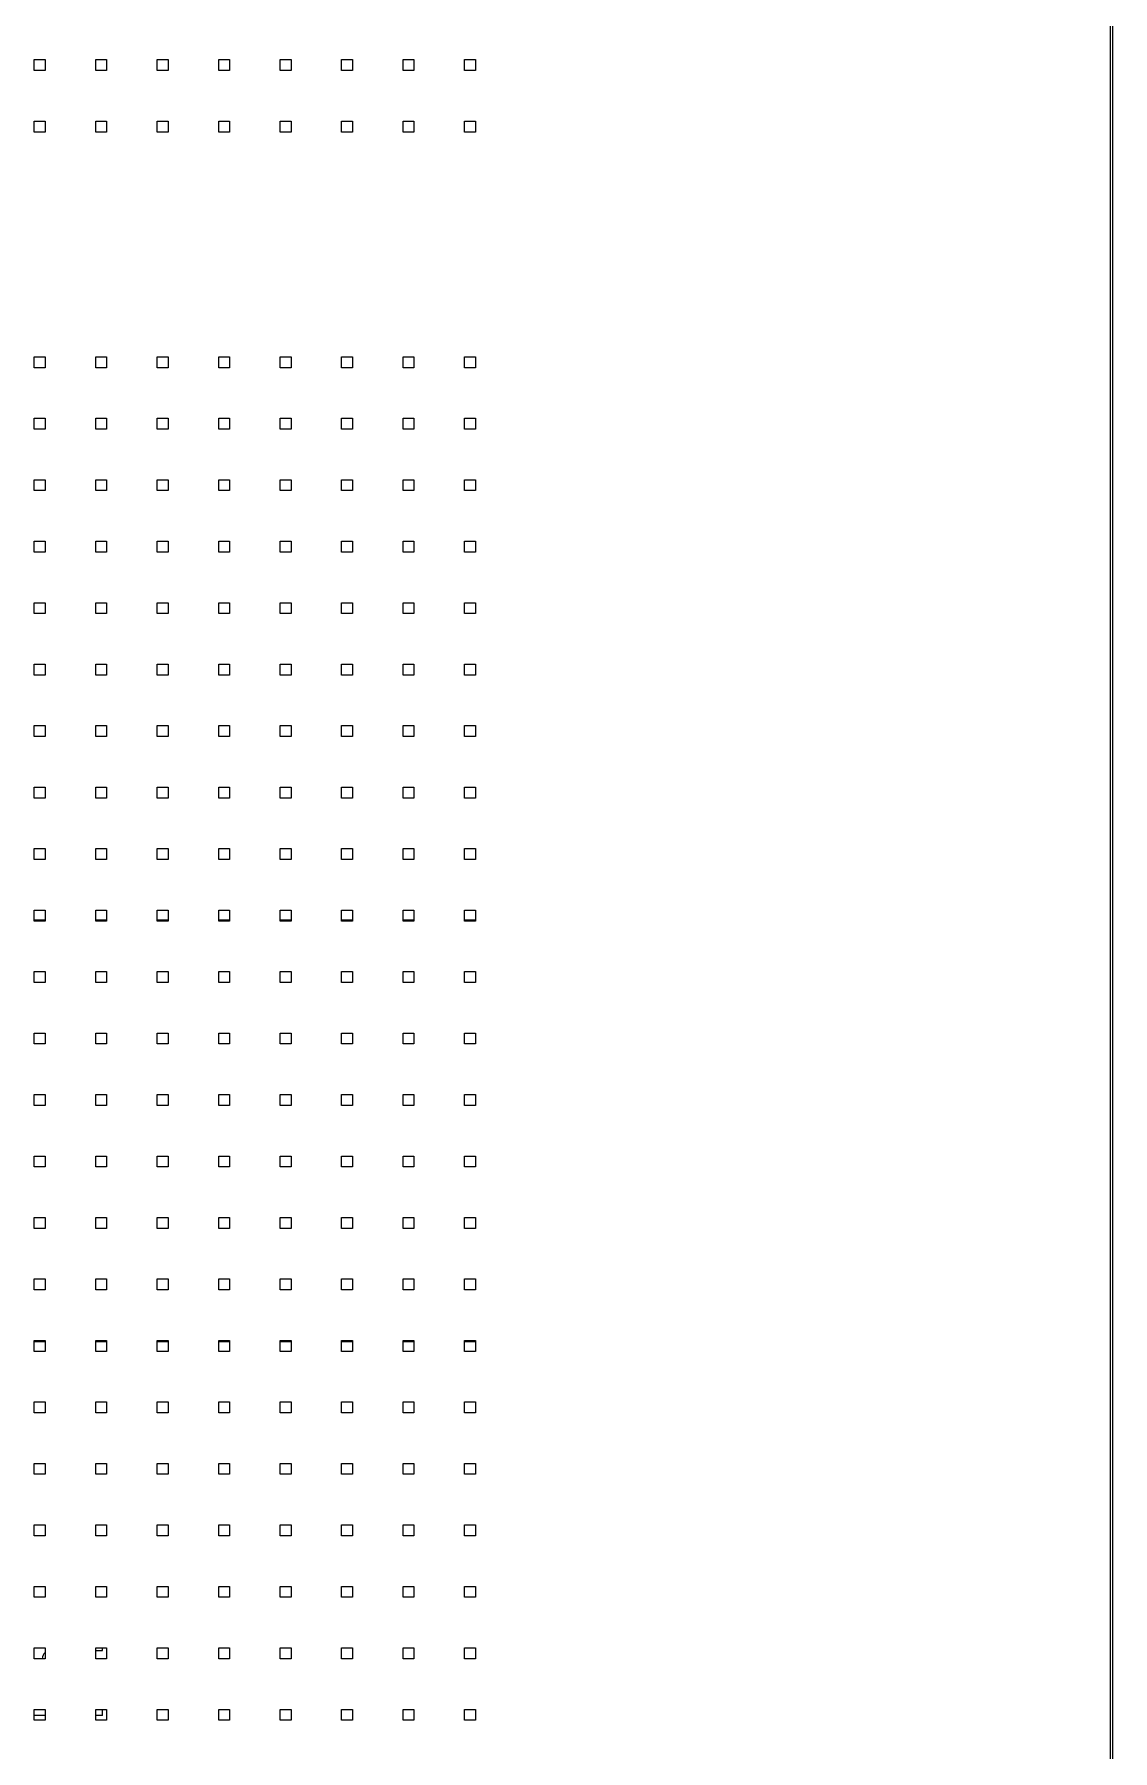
# Model space of a CAD drawing. Header units: millimetres. Extents: x 0 to 72, y -17 to 199.
# Drawn here: x 38.1 to 71.5, y 37.7 to 90.9 of the extents above; entities that cross this region are included whole.
import ezdxf

# ---------------------------------------------------------------- set-up
doc = ezdxf.new("R2010")
doc.units = ezdxf.units.MM
doc.layers.add('Visible (ANSI)', color=7, linetype='Continuous', lineweight=50)

msp = doc.modelspace()

# ---------------------------------------------------------------- linework, layer by layer
at = {"layer": 'Visible (ANSI)', "lineweight": 18}
for p, q in [((71.511, 0), (71.511, 198.915)), ((71.432, 198.76), (71.432, 10.399)), ((38.086, 89.767), (38.086, 90.105)), ((38.086, 90.105), (38.424, 90.105)), ((38.424, 90.105), (38.424, 89.767)), ((39.991, 89.767), (39.991, 90.105)), ((39.991, 90.105), (40.329, 90.105)), ((40.329, 90.105), (40.329, 89.767)), ((41.896, 89.767), (41.896, 90.105)), ((41.896, 90.105), (42.234, 90.105)), ((42.234, 90.105), (42.234, 89.767)), ((43.801, 89.767), (43.801, 90.105)), ((43.801, 90.105), (44.139, 90.105)), ((44.139, 90.105), (44.139, 89.767)), ((45.706, 89.767), (45.706, 90.105)), ((45.706, 90.105), (46.044, 90.105)), ((46.044, 90.105), (46.044, 89.767)), ((47.611, 89.767), (47.611, 90.105)), ((47.611, 90.105), (47.949, 90.105)), ((47.949, 90.105), (47.949, 89.767)), ((49.516, 89.767), (49.516, 90.105)), ((49.516, 90.105), (49.854, 90.105)), ((49.854, 90.105), (49.854, 89.767)), ((51.421, 89.767), (51.421, 90.105)), ((51.421, 90.105), (51.759, 90.105)), ((51.759, 90.105), (51.759, 89.767)), ((38.424, 89.767), (38.086, 89.767)), ((40.329, 89.767), (39.991, 89.767)), ((42.234, 89.767), (41.896, 89.767)), ((44.139, 89.767), (43.801, 89.767)), ((46.044, 89.767), (45.706, 89.767)), ((47.949, 89.767), (47.611, 89.767)), ((49.854, 89.767), (49.516, 89.767)), ((51.759, 89.767), (51.421, 89.767)), ((38.086, 87.862), (38.086, 88.2)), ((38.086, 88.2), (38.424, 88.2)), ((38.424, 87.862), (38.086, 87.862)), ((38.424, 88.2), (38.424, 87.862)), ((39.991, 87.862), (39.991, 88.2)), ((39.991, 88.2), (40.329, 88.2)), ((40.329, 87.862), (39.991, 87.862)), ((40.329, 88.2), (40.329, 87.862)), ((41.896, 87.862), (41.896, 88.2)), ((41.896, 88.2), (42.234, 88.2)), ((42.234, 87.862), (41.896, 87.862)), ((42.234, 88.2), (42.234, 87.862)), ((43.801, 87.862), (43.801, 88.2)), ((43.801, 88.2), (44.139, 88.2)), ((44.139, 87.862), (43.801, 87.862)), ((44.139, 88.2), (44.139, 87.862)), ((45.706, 87.862), (45.706, 88.2)), ((45.706, 88.2), (46.044, 88.2)), ((46.044, 87.862), (45.706, 87.862)), ((46.044, 88.2), (46.044, 87.862)), ((47.611, 87.862), (47.611, 88.2)), ((47.611, 88.2), (47.949, 88.2)), ((47.949, 87.862), (47.611, 87.862)), ((47.949, 88.2), (47.949, 87.862)), ((49.516, 87.862), (49.516, 88.2)), ((49.516, 88.2), (49.854, 88.2)), ((49.854, 87.862), (49.516, 87.862)), ((49.854, 88.2), (49.854, 87.862)), ((51.421, 87.862), (51.421, 88.2)), ((51.421, 88.2), (51.759, 88.2)), ((51.759, 87.862), (51.421, 87.862)), ((51.759, 88.2), (51.759, 87.862)), ((38.086, 80.56), (38.086, 80.898)), ((38.086, 80.898), (38.424, 80.898)), ((38.424, 80.898), (38.424, 80.56)), ((39.991, 80.56), (39.991, 80.898)), ((39.991, 80.898), (40.329, 80.898)), ((40.329, 80.898), (40.329, 80.56)), ((41.896, 80.56), (41.896, 80.898)), ((41.896, 80.898), (42.234, 80.898)), ((42.234, 80.898), (42.234, 80.56)), ((43.801, 80.56), (43.801, 80.898)), ((43.801, 80.898), (44.139, 80.898)), ((44.139, 80.898), (44.139, 80.56)), ((45.706, 80.56), (45.706, 80.898)), ((45.706, 80.898), (46.044, 80.898)), ((46.044, 80.898), (46.044, 80.56)), ((47.611, 80.56), (47.611, 80.898)), ((47.611, 80.898), (47.949, 80.898)), ((47.949, 80.898), (47.949, 80.56)), ((49.516, 80.56), (49.516, 80.898)), ((49.516, 80.898), (49.854, 80.898)), ((49.854, 80.898), (49.854, 80.56)), ((51.421, 80.56), (51.421, 80.898)), ((51.421, 80.898), (51.759, 80.898)), ((51.759, 80.898), (51.759, 80.56)), ((38.424, 80.56), (38.086, 80.56)), ((40.329, 80.56), (39.991, 80.56)), ((42.234, 80.56), (41.896, 80.56)), ((44.139, 80.56), (43.801, 80.56)), ((46.044, 80.56), (45.706, 80.56)), ((47.949, 80.56), (47.611, 80.56)), ((49.854, 80.56), (49.516, 80.56)), ((51.759, 80.56), (51.421, 80.56)), ((38.086, 78.655), (38.086, 78.993)), ((38.086, 78.993), (38.424, 78.993)), ((38.424, 78.993), (38.424, 78.655)), ((39.991, 78.655), (39.991, 78.993)), ((39.991, 78.993), (40.329, 78.993)), ((40.329, 78.993), (40.329, 78.655)), ((41.896, 78.655), (41.896, 78.993)), ((41.896, 78.993), (42.234, 78.993)), ((42.234, 78.993), (42.234, 78.655)), ((43.801, 78.655), (43.801, 78.993)), ((43.801, 78.993), (44.139, 78.993)), ((44.139, 78.993), (44.139, 78.655)), ((45.706, 78.655), (45.706, 78.993)), ((45.706, 78.993), (46.044, 78.993)), ((46.044, 78.993), (46.044, 78.655)), ((47.611, 78.655), (47.611, 78.993)), ((47.611, 78.993), (47.949, 78.993)), ((47.949, 78.993), (47.949, 78.655)), ((49.516, 78.655), (49.516, 78.993)), ((49.516, 78.993), (49.854, 78.993)), ((49.854, 78.993), (49.854, 78.655)), ((51.421, 78.655), (51.421, 78.993)), ((51.421, 78.993), (51.759, 78.993)), ((51.759, 78.993), (51.759, 78.655)), ((38.424, 78.655), (38.086, 78.655)), ((40.329, 78.655), (39.991, 78.655)), ((42.234, 78.655), (41.896, 78.655)), ((44.139, 78.655), (43.801, 78.655)), ((46.044, 78.655), (45.706, 78.655)), ((47.949, 78.655), (47.611, 78.655)), ((49.854, 78.655), (49.516, 78.655)), ((51.759, 78.655), (51.421, 78.655)), ((38.086, 76.75), (38.086, 77.088)), ((38.086, 77.088), (38.424, 77.088)), ((38.424, 76.75), (38.086, 76.75)), ((38.424, 77.088), (38.424, 76.75)), ((39.991, 76.75), (39.991, 77.088)), ((39.991, 77.088), (40.329, 77.088)), ((40.329, 76.75), (39.991, 76.75)), ((40.329, 77.088), (40.329, 76.75)), ((41.896, 76.75), (41.896, 77.088)), ((41.896, 77.088), (42.234, 77.088)), ((42.234, 76.75), (41.896, 76.75)), ((42.234, 77.088), (42.234, 76.75)), ((43.801, 76.75), (43.801, 77.088)), ((43.801, 77.088), (44.139, 77.088)), ((44.139, 76.75), (43.801, 76.75)), ((44.139, 77.088), (44.139, 76.75)), ((45.706, 76.75), (45.706, 77.088)), ((45.706, 77.088), (46.044, 77.088)), ((46.044, 76.75), (45.706, 76.75)), ((46.044, 77.088), (46.044, 76.75)), ((47.611, 76.75), (47.611, 77.088)), ((47.611, 77.088), (47.949, 77.088)), ((47.949, 76.75), (47.611, 76.75)), ((47.949, 77.088), (47.949, 76.75)), ((49.516, 76.75), (49.516, 77.088)), ((49.516, 77.088), (49.854, 77.088)), ((49.854, 76.75), (49.516, 76.75)), ((49.854, 77.088), (49.854, 76.75)), ((51.421, 76.75), (51.421, 77.088)), ((51.421, 77.088), (51.759, 77.088)), ((51.759, 76.75), (51.421, 76.75)), ((51.759, 77.088), (51.759, 76.75)), ((38.086, 74.845), (38.086, 75.183)), ((38.086, 75.183), (38.424, 75.183)), ((38.424, 75.183), (38.424, 74.845)), ((39.991, 74.845), (39.991, 75.183)), ((39.991, 75.183), (40.329, 75.183)), ((40.329, 75.183), (40.329, 74.845)), ((41.896, 74.845), (41.896, 75.183)), ((41.896, 75.183), (42.234, 75.183)), ((42.234, 75.183), (42.234, 74.845)), ((43.801, 74.845), (43.801, 75.183)), ((43.801, 75.183), (44.139, 75.183)), ((44.139, 75.183), (44.139, 74.845)), ((45.706, 74.845), (45.706, 75.183)), ((45.706, 75.183), (46.044, 75.183)), ((46.044, 75.183), (46.044, 74.845)), ((47.611, 74.845), (47.611, 75.183)), ((47.611, 75.183), (47.949, 75.183)), ((47.949, 75.183), (47.949, 74.845)), ((49.516, 74.845), (49.516, 75.183)), ((49.516, 75.183), (49.854, 75.183)), ((49.854, 75.183), (49.854, 74.845)), ((51.421, 74.845), (51.421, 75.183)), ((51.421, 75.183), (51.759, 75.183)), ((51.759, 75.183), (51.759, 74.845)), ((38.424, 74.845), (38.086, 74.845)), ((40.329, 74.845), (39.991, 74.845)), ((42.234, 74.845), (41.896, 74.845)), ((44.139, 74.845), (43.801, 74.845)), ((46.044, 74.845), (45.706, 74.845)), ((47.949, 74.845), (47.611, 74.845)), ((49.854, 74.845), (49.516, 74.845)), ((51.759, 74.845), (51.421, 74.845)), ((38.086, 72.94), (38.086, 73.278)), ((38.086, 73.278), (38.424, 73.278)), ((38.424, 72.94), (38.086, 72.94)), ((38.424, 73.278), (38.424, 72.94)), ((39.991, 72.94), (39.991, 73.278)), ((39.991, 73.278), (40.329, 73.278)), ((40.329, 72.94), (39.991, 72.94)), ((40.329, 73.278), (40.329, 72.94)), ((41.896, 72.94), (41.896, 73.278)), ((41.896, 73.278), (42.234, 73.278)), ((42.234, 72.94), (41.896, 72.94)), ((42.234, 73.278), (42.234, 72.94)), ((43.801, 72.94), (43.801, 73.278)), ((43.801, 73.278), (44.139, 73.278)), ((44.139, 72.94), (43.801, 72.94)), ((44.139, 73.278), (44.139, 72.94)), ((45.706, 72.94), (45.706, 73.278)), ((45.706, 73.278), (46.044, 73.278)), ((46.044, 72.94), (45.706, 72.94)), ((46.044, 73.278), (46.044, 72.94)), ((47.611, 72.94), (47.611, 73.278)), ((47.611, 73.278), (47.949, 73.278)), ((47.949, 72.94), (47.611, 72.94)), ((47.949, 73.278), (47.949, 72.94)), ((49.516, 72.94), (49.516, 73.278)), ((49.516, 73.278), (49.854, 73.278)), ((49.854, 72.94), (49.516, 72.94)), ((49.854, 73.278), (49.854, 72.94)), ((51.421, 72.94), (51.421, 73.278)), ((51.421, 73.278), (51.759, 73.278)), ((51.759, 72.94), (51.421, 72.94)), ((51.759, 73.278), (51.759, 72.94)), ((38.086, 71.035), (38.086, 71.373)), ((38.086, 71.373), (38.424, 71.373)), ((38.424, 71.373), (38.424, 71.035)), ((39.991, 71.035), (39.991, 71.373)), ((39.991, 71.373), (40.329, 71.373)), ((40.329, 71.373), (40.329, 71.035)), ((41.896, 71.035), (41.896, 71.373)), ((41.896, 71.373), (42.234, 71.373)), ((42.234, 71.373), (42.234, 71.035)), ((43.801, 71.035), (43.801, 71.373)), ((43.801, 71.373), (44.139, 71.373)), ((44.139, 71.373), (44.139, 71.035)), ((45.706, 71.035), (45.706, 71.373)), ((45.706, 71.373), (46.044, 71.373)), ((46.044, 71.373), (46.044, 71.035)), ((47.611, 71.035), (47.611, 71.373)), ((47.611, 71.373), (47.949, 71.373)), ((47.949, 71.373), (47.949, 71.035)), ((49.516, 71.035), (49.516, 71.373)), ((49.516, 71.373), (49.854, 71.373)), ((49.854, 71.373), (49.854, 71.035)), ((51.421, 71.035), (51.421, 71.373)), ((51.421, 71.373), (51.759, 71.373)), ((51.759, 71.373), (51.759, 71.035)), ((38.424, 71.035), (38.086, 71.035)), ((40.329, 71.035), (39.991, 71.035)), ((42.234, 71.035), (41.896, 71.035)), ((44.139, 71.035), (43.801, 71.035)), ((46.044, 71.035), (45.706, 71.035)), ((47.949, 71.035), (47.611, 71.035)), ((49.854, 71.035), (49.516, 71.035)), ((51.759, 71.035), (51.421, 71.035)), ((38.086, 69.13), (38.086, 69.468)), ((38.086, 69.468), (38.424, 69.468)), ((38.424, 69.468), (38.424, 69.13)), ((39.991, 69.13), (39.991, 69.468)), ((39.991, 69.468), (40.329, 69.468)), ((40.329, 69.468), (40.329, 69.13)), ((41.896, 69.13), (41.896, 69.468)), ((41.896, 69.468), (42.234, 69.468)), ((42.234, 69.468), (42.234, 69.13)), ((43.801, 69.13), (43.801, 69.468)), ((43.801, 69.468), (44.139, 69.468)), ((44.139, 69.468), (44.139, 69.13)), ((45.706, 69.13), (45.706, 69.468)), ((45.706, 69.468), (46.044, 69.468)), ((46.044, 69.468), (46.044, 69.13)), ((47.611, 69.13), (47.611, 69.468)), ((47.611, 69.468), (47.949, 69.468)), ((47.949, 69.468), (47.949, 69.13)), ((49.516, 69.13), (49.516, 69.468)), ((49.516, 69.468), (49.854, 69.468)), ((49.854, 69.468), (49.854, 69.13)), ((51.421, 69.13), (51.421, 69.468)), ((51.421, 69.468), (51.759, 69.468)), ((51.759, 69.468), (51.759, 69.13)), ((38.424, 69.13), (38.086, 69.13)), ((40.329, 69.13), (39.991, 69.13)), ((42.234, 69.13), (41.896, 69.13)), ((44.139, 69.13), (43.801, 69.13)), ((46.044, 69.13), (45.706, 69.13)), ((47.949, 69.13), (47.611, 69.13)), ((49.854, 69.13), (49.516, 69.13)), ((51.759, 69.13), (51.421, 69.13)), ((38.086, 67.225), (38.086, 67.563)), ((38.086, 67.563), (38.424, 67.563)), ((38.424, 67.563), (38.424, 67.225)), ((39.991, 67.225), (39.991, 67.563)), ((39.991, 67.563), (40.329, 67.563)), ((40.329, 67.563), (40.329, 67.225)), ((41.896, 67.225), (41.896, 67.563)), ((41.896, 67.563), (42.234, 67.563)), ((42.234, 67.563), (42.234, 67.225)), ((43.801, 67.225), (43.801, 67.563)), ((43.801, 67.563), (44.139, 67.563)), ((44.139, 67.563), (44.139, 67.225)), ((45.706, 67.225), (45.706, 67.563)), ((45.706, 67.563), (46.044, 67.563)), ((46.044, 67.563), (46.044, 67.225)), ((47.611, 67.225), (47.611, 67.563)), ((47.611, 67.563), (47.949, 67.563)), ((47.949, 67.563), (47.949, 67.225)), ((49.516, 67.225), (49.516, 67.563)), ((49.516, 67.563), (49.854, 67.563)), ((49.854, 67.563), (49.854, 67.225)), ((51.421, 67.225), (51.421, 67.563)), ((51.421, 67.563), (51.759, 67.563)), ((51.759, 67.563), (51.759, 67.225)), ((38.424, 67.225), (38.086, 67.225)), ((40.329, 67.225), (39.991, 67.225)), ((42.234, 67.225), (41.896, 67.225)), ((44.139, 67.225), (43.801, 67.225)), ((46.044, 67.225), (45.706, 67.225)), ((47.949, 67.225), (47.611, 67.225)), ((49.854, 67.225), (49.516, 67.225)), ((51.759, 67.225), (51.421, 67.225)), ((38.086, 65.32), (38.086, 65.658)), ((38.086, 65.658), (38.424, 65.658)), ((38.424, 65.658), (38.424, 65.32)), ((39.991, 65.32), (39.991, 65.658)), ((39.991, 65.658), (40.329, 65.658)), ((40.329, 65.658), (40.329, 65.32)), ((41.896, 65.32), (41.896, 65.658)), ((41.896, 65.658), (42.234, 65.658)), ((42.234, 65.658), (42.234, 65.32)), ((43.801, 65.32), (43.801, 65.658)), ((43.801, 65.658), (44.139, 65.658)), ((44.139, 65.658), (44.139, 65.32)), ((45.706, 65.32), (45.706, 65.658)), ((45.706, 65.658), (46.044, 65.658)), ((46.044, 65.658), (46.044, 65.32)), ((47.611, 65.32), (47.611, 65.658)), ((47.611, 65.658), (47.949, 65.658)), ((47.949, 65.658), (47.949, 65.32)), ((49.516, 65.32), (49.516, 65.658)), ((49.516, 65.658), (49.854, 65.658)), ((49.854, 65.658), (49.854, 65.32)), ((51.421, 65.32), (51.421, 65.658)), ((51.421, 65.658), (51.759, 65.658)), ((51.759, 65.658), (51.759, 65.32)), ((38.424, 65.32), (38.086, 65.32)), ((40.329, 65.32), (39.991, 65.32)), ((42.234, 65.32), (41.896, 65.32)), ((44.139, 65.32), (43.801, 65.32)), ((46.044, 65.32), (45.706, 65.32)), ((47.949, 65.32), (47.611, 65.32)), ((49.854, 65.32), (49.516, 65.32)), ((51.759, 65.32), (51.421, 65.32)), ((38.086, 63.415), (38.086, 63.753)), ((38.086, 63.753), (38.424, 63.753)), ((38.424, 63.437), (38.086, 63.437)), ((38.424, 63.415), (38.086, 63.415)), ((38.424, 63.753), (38.424, 63.415)), ((39.991, 63.415), (39.991, 63.753)), ((39.991, 63.753), (40.329, 63.753)), ((40.329, 63.437), (39.991, 63.437)), ((40.329, 63.415), (39.991, 63.415)), ((40.329, 63.753), (40.329, 63.415)), ((41.896, 63.415), (41.896, 63.753)), ((41.896, 63.753), (42.234, 63.753)), ((42.234, 63.437), (41.896, 63.437)), ((42.234, 63.415), (41.896, 63.415)), ((42.234, 63.753), (42.234, 63.415)), ((43.801, 63.415), (43.801, 63.753)), ((43.801, 63.753), (44.139, 63.753)), ((44.139, 63.437), (43.801, 63.437)), ((44.139, 63.415), (43.801, 63.415)), ((44.139, 63.753), (44.139, 63.415)), ((45.706, 63.415), (45.706, 63.753)), ((45.706, 63.753), (46.044, 63.753)), ((46.044, 63.437), (45.706, 63.437)), ((46.044, 63.415), (45.706, 63.415)), ((46.044, 63.753), (46.044, 63.415)), ((47.611, 63.415), (47.611, 63.753)), ((47.611, 63.753), (47.949, 63.753)), ((47.949, 63.437), (47.611, 63.437)), ((47.949, 63.415), (47.611, 63.415)), ((47.949, 63.753), (47.949, 63.415)), ((49.516, 63.415), (49.516, 63.753)), ((49.516, 63.753), (49.854, 63.753)), ((49.854, 63.437), (49.516, 63.437)), ((49.854, 63.415), (49.516, 63.415)), ((49.854, 63.753), (49.854, 63.415)), ((51.421, 63.415), (51.421, 63.753)), ((51.421, 63.753), (51.759, 63.753)), ((51.759, 63.437), (51.421, 63.437)), ((51.759, 63.415), (51.421, 63.415)), ((51.759, 63.753), (51.759, 63.415)), ((38.086, 61.51), (38.086, 61.848)), ((38.086, 61.848), (38.424, 61.848)), ((38.424, 61.848), (38.424, 61.51)), ((39.991, 61.51), (39.991, 61.848)), ((39.991, 61.848), (40.329, 61.848)), ((40.329, 61.848), (40.329, 61.51)), ((41.896, 61.51), (41.896, 61.848)), ((41.896, 61.848), (42.234, 61.848)), ((42.234, 61.848), (42.234, 61.51)), ((43.801, 61.51), (43.801, 61.848)), ((43.801, 61.848), (44.139, 61.848)), ((44.139, 61.848), (44.139, 61.51)), ((45.706, 61.51), (45.706, 61.848)), ((45.706, 61.848), (46.044, 61.848)), ((46.044, 61.848), (46.044, 61.51)), ((47.611, 61.51), (47.611, 61.848)), ((47.611, 61.848), (47.949, 61.848)), ((47.949, 61.848), (47.949, 61.51)), ((49.516, 61.51), (49.516, 61.848)), ((49.516, 61.848), (49.854, 61.848)), ((49.854, 61.848), (49.854, 61.51)), ((51.421, 61.51), (51.421, 61.848)), ((51.421, 61.848), (51.759, 61.848)), ((51.759, 61.848), (51.759, 61.51)), ((38.424, 61.51), (38.086, 61.51)), ((40.329, 61.51), (39.991, 61.51)), ((42.234, 61.51), (41.896, 61.51)), ((44.139, 61.51), (43.801, 61.51)), ((46.044, 61.51), (45.706, 61.51)), ((47.949, 61.51), (47.611, 61.51)), ((49.854, 61.51), (49.516, 61.51)), ((51.759, 61.51), (51.421, 61.51)), ((38.086, 59.605), (38.086, 59.943)), ((38.086, 59.943), (38.424, 59.943)), ((38.424, 59.605), (38.086, 59.605)), ((38.424, 59.943), (38.424, 59.605)), ((39.991, 59.605), (39.991, 59.943)), ((39.991, 59.943), (40.329, 59.943)), ((40.329, 59.605), (39.991, 59.605)), ((40.329, 59.943), (40.329, 59.605)), ((41.896, 59.605), (41.896, 59.943)), ((41.896, 59.943), (42.234, 59.943)), ((42.234, 59.605), (41.896, 59.605)), ((42.234, 59.943), (42.234, 59.605)), ((43.801, 59.605), (43.801, 59.943)), ((43.801, 59.943), (44.139, 59.943)), ((44.139, 59.605), (43.801, 59.605)), ((44.139, 59.943), (44.139, 59.605)), ((45.706, 59.605), (45.706, 59.943)), ((45.706, 59.943), (46.044, 59.943)), ((46.044, 59.605), (45.706, 59.605)), ((46.044, 59.943), (46.044, 59.605)), ((47.611, 59.605), (47.611, 59.943)), ((47.611, 59.943), (47.949, 59.943)), ((47.949, 59.605), (47.611, 59.605)), ((47.949, 59.943), (47.949, 59.605)), ((49.516, 59.605), (49.516, 59.943)), ((49.516, 59.943), (49.854, 59.943)), ((49.854, 59.605), (49.516, 59.605)), ((49.854, 59.943), (49.854, 59.605)), ((51.421, 59.605), (51.421, 59.943)), ((51.421, 59.943), (51.759, 59.943)), ((51.759, 59.605), (51.421, 59.605)), ((51.759, 59.943), (51.759, 59.605)), ((38.086, 57.7), (38.086, 58.038)), ((38.086, 58.038), (38.424, 58.038)), ((38.424, 58.038), (38.424, 57.7)), ((39.991, 57.7), (39.991, 58.038)), ((39.991, 58.038), (40.329, 58.038)), ((40.329, 58.038), (40.329, 57.7)), ((41.896, 57.7), (41.896, 58.038)), ((41.896, 58.038), (42.234, 58.038)), ((42.234, 58.038), (42.234, 57.7)), ((43.801, 57.7), (43.801, 58.038)), ((43.801, 58.038), (44.139, 58.038)), ((44.139, 58.038), (44.139, 57.7)), ((45.706, 57.7), (45.706, 58.038)), ((45.706, 58.038), (46.044, 58.038)), ((46.044, 58.038), (46.044, 57.7)), ((47.611, 57.7), (47.611, 58.038)), ((47.611, 58.038), (47.949, 58.038)), ((47.949, 58.038), (47.949, 57.7)), ((49.516, 57.7), (49.516, 58.038)), ((49.516, 58.038), (49.854, 58.038)), ((49.854, 58.038), (49.854, 57.7)), ((51.421, 57.7), (51.421, 58.038)), ((51.421, 58.038), (51.759, 58.038)), ((51.759, 58.038), (51.759, 57.7)), ((38.424, 57.7), (38.086, 57.7)), ((40.329, 57.7), (39.991, 57.7)), ((42.234, 57.7), (41.896, 57.7)), ((44.139, 57.7), (43.801, 57.7)), ((46.044, 57.7), (45.706, 57.7)), ((47.949, 57.7), (47.611, 57.7)), ((49.854, 57.7), (49.516, 57.7)), ((51.759, 57.7), (51.421, 57.7)), ((38.086, 55.795), (38.086, 56.133)), ((38.086, 56.133), (38.424, 56.133)), ((38.424, 56.133), (38.424, 55.795)), ((39.991, 55.795), (39.991, 56.133)), ((39.991, 56.133), (40.329, 56.133)), ((40.329, 56.133), (40.329, 55.795)), ((41.896, 55.795), (41.896, 56.133)), ((41.896, 56.133), (42.234, 56.133)), ((42.234, 56.133), (42.234, 55.795)), ((43.801, 55.795), (43.801, 56.133)), ((43.801, 56.133), (44.139, 56.133)), ((44.139, 56.133), (44.139, 55.795)), ((45.706, 55.795), (45.706, 56.133)), ((45.706, 56.133), (46.044, 56.133)), ((46.044, 56.133), (46.044, 55.795)), ((47.611, 55.795), (47.611, 56.133)), ((47.611, 56.133), (47.949, 56.133)), ((47.949, 56.133), (47.949, 55.795)), ((49.516, 55.795), (49.516, 56.133)), ((49.516, 56.133), (49.854, 56.133)), ((49.854, 56.133), (49.854, 55.795)), ((51.421, 55.795), (51.421, 56.133)), ((51.421, 56.133), (51.759, 56.133)), ((51.759, 56.133), (51.759, 55.795)), ((38.424, 55.795), (38.086, 55.795)), ((40.329, 55.795), (39.991, 55.795)), ((42.234, 55.795), (41.896, 55.795)), ((44.139, 55.795), (43.801, 55.795)), ((46.044, 55.795), (45.706, 55.795)), ((47.949, 55.795), (47.611, 55.795)), ((49.854, 55.795), (49.516, 55.795)), ((51.759, 55.795), (51.421, 55.795)), ((38.086, 53.89), (38.086, 54.228)), ((38.086, 54.228), (38.424, 54.228)), ((38.424, 53.89), (38.086, 53.89)), ((38.424, 54.228), (38.424, 53.89)), ((39.991, 53.89), (39.991, 54.228)), ((39.991, 54.228), (40.329, 54.228)), ((40.329, 53.89), (39.991, 53.89)), ((40.329, 54.228), (40.329, 53.89)), ((41.896, 53.89), (41.896, 54.228)), ((41.896, 54.228), (42.234, 54.228)), ((42.234, 53.89), (41.896, 53.89)), ((42.234, 54.228), (42.234, 53.89)), ((43.801, 53.89), (43.801, 54.228)), ((43.801, 54.228), (44.139, 54.228)), ((44.139, 53.89), (43.801, 53.89)), ((44.139, 54.228), (44.139, 53.89)), ((45.706, 53.89), (45.706, 54.228)), ((45.706, 54.228), (46.044, 54.228)), ((46.044, 53.89), (45.706, 53.89)), ((46.044, 54.228), (46.044, 53.89)), ((47.611, 53.89), (47.611, 54.228)), ((47.611, 54.228), (47.949, 54.228)), ((47.949, 53.89), (47.611, 53.89)), ((47.949, 54.228), (47.949, 53.89)), ((49.516, 53.89), (49.516, 54.228)), ((49.516, 54.228), (49.854, 54.228)), ((49.854, 53.89), (49.516, 53.89)), ((49.854, 54.228), (49.854, 53.89)), ((51.421, 53.89), (51.421, 54.228)), ((51.421, 54.228), (51.759, 54.228)), ((51.759, 53.89), (51.421, 53.89)), ((51.759, 54.228), (51.759, 53.89)), ((38.086, 51.985), (38.086, 52.323)), ((38.086, 52.323), (38.424, 52.323)), ((38.424, 52.323), (38.424, 51.985)), ((39.991, 51.985), (39.991, 52.323)), ((39.991, 52.323), (40.329, 52.323)), ((40.329, 52.323), (40.329, 51.985)), ((41.896, 51.985), (41.896, 52.323)), ((41.896, 52.323), (42.234, 52.323)), ((42.234, 52.323), (42.234, 51.985)), ((43.801, 51.985), (43.801, 52.323)), ((43.801, 52.323), (44.139, 52.323)), ((44.139, 52.323), (44.139, 51.985)), ((45.706, 51.985), (45.706, 52.323)), ((45.706, 52.323), (46.044, 52.323)), ((46.044, 52.323), (46.044, 51.985)), ((47.611, 51.985), (47.611, 52.323)), ((47.611, 52.323), (47.949, 52.323)), ((47.949, 52.323), (47.949, 51.985)), ((49.516, 51.985), (49.516, 52.323)), ((49.516, 52.323), (49.854, 52.323)), ((49.854, 52.323), (49.854, 51.985)), ((51.421, 51.985), (51.421, 52.323)), ((51.421, 52.323), (51.759, 52.323)), ((51.759, 52.323), (51.759, 51.985)), ((38.424, 51.985), (38.086, 51.985)), ((40.329, 51.985), (39.991, 51.985)), ((42.234, 51.985), (41.896, 51.985)), ((44.139, 51.985), (43.801, 51.985)), ((46.044, 51.985), (45.706, 51.985)), ((47.949, 51.985), (47.611, 51.985)), ((49.854, 51.985), (49.516, 51.985)), ((51.759, 51.985), (51.421, 51.985)), ((38.086, 50.08), (38.086, 50.418)), ((38.086, 50.418), (38.424, 50.418)), ((38.086, 50.391), (38.424, 50.391)), ((38.424, 50.08), (38.086, 50.08)), ((38.424, 50.418), (38.424, 50.08)), ((39.991, 50.08), (39.991, 50.418)), ((39.991, 50.418), (40.329, 50.418)), ((39.991, 50.391), (40.329, 50.391)), ((40.329, 50.08), (39.991, 50.08)), ((40.329, 50.418), (40.329, 50.08)), ((41.896, 50.08), (41.896, 50.418)), ((41.896, 50.418), (42.234, 50.418)), ((41.896, 50.391), (42.234, 50.391)), ((42.234, 50.08), (41.896, 50.08)), ((42.234, 50.418), (42.234, 50.08)), ((43.801, 50.08), (43.801, 50.418)), ((43.801, 50.418), (44.139, 50.418)), ((43.801, 50.391), (44.139, 50.391)), ((44.139, 50.08), (43.801, 50.08)), ((44.139, 50.418), (44.139, 50.08)), ((45.706, 50.08), (45.706, 50.418)), ((45.706, 50.418), (46.044, 50.418)), ((45.706, 50.391), (46.044, 50.391)), ((46.044, 50.08), (45.706, 50.08)), ((46.044, 50.418), (46.044, 50.08)), ((47.611, 50.08), (47.611, 50.418)), ((47.611, 50.418), (47.949, 50.418)), ((47.611, 50.391), (47.949, 50.391)), ((47.949, 50.08), (47.611, 50.08)), ((47.949, 50.418), (47.949, 50.08)), ((49.516, 50.08), (49.516, 50.418)), ((49.516, 50.418), (49.854, 50.418)), ((49.516, 50.391), (49.854, 50.391)), ((49.854, 50.08), (49.516, 50.08)), ((49.854, 50.418), (49.854, 50.08)), ((51.421, 50.08), (51.421, 50.418)), ((51.421, 50.418), (51.759, 50.418)), ((51.421, 50.391), (51.759, 50.391)), ((51.759, 50.08), (51.421, 50.08)), ((51.759, 50.418), (51.759, 50.08)), ((38.086, 48.175), (38.086, 48.513)), ((38.086, 48.513), (38.424, 48.513)), ((38.424, 48.513), (38.424, 48.175)), ((39.991, 48.175), (39.991, 48.513)), ((39.991, 48.513), (40.329, 48.513)), ((40.329, 48.513), (40.329, 48.175)), ((41.896, 48.175), (41.896, 48.513)), ((41.896, 48.513), (42.234, 48.513)), ((42.234, 48.513), (42.234, 48.175)), ((43.801, 48.175), (43.801, 48.513)), ((43.801, 48.513), (44.139, 48.513)), ((44.139, 48.513), (44.139, 48.175)), ((45.706, 48.175), (45.706, 48.513)), ((45.706, 48.513), (46.044, 48.513)), ((46.044, 48.513), (46.044, 48.175)), ((47.611, 48.175), (47.611, 48.513)), ((47.611, 48.513), (47.949, 48.513)), ((47.949, 48.513), (47.949, 48.175)), ((49.516, 48.175), (49.516, 48.513)), ((49.516, 48.513), (49.854, 48.513)), ((49.854, 48.513), (49.854, 48.175)), ((51.421, 48.175), (51.421, 48.513)), ((51.421, 48.513), (51.759, 48.513)), ((51.759, 48.513), (51.759, 48.175)), ((38.424, 48.175), (38.086, 48.175)), ((40.329, 48.175), (39.991, 48.175)), ((42.234, 48.175), (41.896, 48.175)), ((44.139, 48.175), (43.801, 48.175)), ((46.044, 48.175), (45.706, 48.175)), ((47.949, 48.175), (47.611, 48.175)), ((49.854, 48.175), (49.516, 48.175)), ((51.759, 48.175), (51.421, 48.175)), ((38.086, 46.27), (38.086, 46.608)), ((38.086, 46.608), (38.424, 46.608)), ((38.424, 46.27), (38.086, 46.27)), ((38.424, 46.608), (38.424, 46.27)), ((39.991, 46.27), (39.991, 46.608)), ((39.991, 46.608), (40.329, 46.608)), ((40.329, 46.27), (39.991, 46.27)), ((40.329, 46.608), (40.329, 46.27)), ((41.896, 46.27), (41.896, 46.608)), ((41.896, 46.608), (42.234, 46.608)), ((42.234, 46.27), (41.896, 46.27)), ((42.234, 46.608), (42.234, 46.27)), ((43.801, 46.27), (43.801, 46.608)), ((43.801, 46.608), (44.139, 46.608)), ((44.139, 46.27), (43.801, 46.27)), ((44.139, 46.608), (44.139, 46.27)), ((45.706, 46.27), (45.706, 46.608)), ((45.706, 46.608), (46.044, 46.608)), ((46.044, 46.27), (45.706, 46.27)), ((46.044, 46.608), (46.044, 46.27)), ((47.611, 46.27), (47.611, 46.608)), ((47.611, 46.608), (47.949, 46.608)), ((47.949, 46.27), (47.611, 46.27)), ((47.949, 46.608), (47.949, 46.27)), ((49.516, 46.27), (49.516, 46.608)), ((49.516, 46.608), (49.854, 46.608)), ((49.854, 46.27), (49.516, 46.27)), ((49.854, 46.608), (49.854, 46.27)), ((51.421, 46.27), (51.421, 46.608)), ((51.421, 46.608), (51.759, 46.608)), ((51.759, 46.27), (51.421, 46.27)), ((51.759, 46.608), (51.759, 46.27)), ((38.086, 44.365), (38.086, 44.703)), ((38.086, 44.703), (38.424, 44.703)), ((38.424, 44.703), (38.424, 44.365)), ((39.991, 44.365), (39.991, 44.703)), ((39.991, 44.703), (40.329, 44.703)), ((40.329, 44.703), (40.329, 44.365)), ((41.896, 44.365), (41.896, 44.703)), ((41.896, 44.703), (42.234, 44.703)), ((42.234, 44.703), (42.234, 44.365)), ((43.801, 44.365), (43.801, 44.703)), ((43.801, 44.703), (44.139, 44.703)), ((44.139, 44.703), (44.139, 44.365)), ((45.706, 44.365), (45.706, 44.703)), ((45.706, 44.703), (46.044, 44.703)), ((46.044, 44.703), (46.044, 44.365)), ((47.611, 44.365), (47.611, 44.703)), ((47.611, 44.703), (47.949, 44.703)), ((47.949, 44.703), (47.949, 44.365)), ((49.516, 44.365), (49.516, 44.703)), ((49.516, 44.703), (49.854, 44.703)), ((49.854, 44.703), (49.854, 44.365)), ((51.421, 44.365), (51.421, 44.703)), ((51.421, 44.703), (51.759, 44.703)), ((51.759, 44.703), (51.759, 44.365)), ((38.424, 44.365), (38.086, 44.365)), ((40.329, 44.365), (39.991, 44.365)), ((42.234, 44.365), (41.896, 44.365)), ((44.139, 44.365), (43.801, 44.365)), ((46.044, 44.365), (45.706, 44.365)), ((47.949, 44.365), (47.611, 44.365)), ((49.854, 44.365), (49.516, 44.365)), ((51.759, 44.365), (51.421, 44.365)), ((38.086, 42.46), (38.086, 42.798)), ((38.086, 42.798), (38.424, 42.798)), ((38.424, 42.798), (38.424, 42.46)), ((39.991, 42.46), (39.991, 42.798)), ((39.991, 42.798), (40.329, 42.798)), ((40.329, 42.798), (40.329, 42.46)), ((41.896, 42.46), (41.896, 42.798)), ((41.896, 42.798), (42.234, 42.798)), ((42.234, 42.798), (42.234, 42.46)), ((43.801, 42.46), (43.801, 42.798)), ((43.801, 42.798), (44.139, 42.798)), ((44.139, 42.798), (44.139, 42.46)), ((45.706, 42.46), (45.706, 42.798)), ((45.706, 42.798), (46.044, 42.798)), ((46.044, 42.798), (46.044, 42.46)), ((47.611, 42.46), (47.611, 42.798)), ((47.611, 42.798), (47.949, 42.798)), ((47.949, 42.798), (47.949, 42.46)), ((49.516, 42.46), (49.516, 42.798)), ((49.516, 42.798), (49.854, 42.798)), ((49.854, 42.798), (49.854, 42.46)), ((51.421, 42.46), (51.421, 42.798)), ((51.421, 42.798), (51.759, 42.798)), ((51.759, 42.798), (51.759, 42.46)), ((38.424, 42.46), (38.086, 42.46)), ((40.329, 42.46), (39.991, 42.46)), ((42.234, 42.46), (41.896, 42.46)), ((44.139, 42.46), (43.801, 42.46)), ((46.044, 42.46), (45.706, 42.46)), ((47.949, 42.46), (47.611, 42.46)), ((49.854, 42.46), (49.516, 42.46)), ((51.759, 42.46), (51.421, 42.46)), ((38.086, 40.555), (38.086, 40.893)), ((38.086, 40.893), (38.424, 40.893)), ((38.424, 40.555), (38.086, 40.555)), ((38.424, 40.893), (38.424, 40.555)), ((39.991, 40.555), (39.991, 40.893)), ((39.991, 40.893), (40.329, 40.893)), ((39.991, 40.811), (40.201, 40.811)), ((40.329, 40.555), (39.991, 40.555)), ((40.201, 40.811), (40.201, 40.893)), ((40.329, 40.893), (40.329, 40.555)), ((41.896, 40.555), (41.896, 40.893)), ((41.896, 40.893), (42.234, 40.893)), ((42.234, 40.555), (41.896, 40.555)), ((42.234, 40.893), (42.234, 40.555)), ((43.801, 40.555), (43.801, 40.893)), ((43.801, 40.893), (44.139, 40.893)), ((44.139, 40.555), (43.801, 40.555)), ((44.139, 40.893), (44.139, 40.555)), ((45.706, 40.555), (45.706, 40.893)), ((45.706, 40.893), (46.044, 40.893)), ((46.044, 40.555), (45.706, 40.555)), ((46.044, 40.893), (46.044, 40.555)), ((47.611, 40.555), (47.611, 40.893)), ((47.611, 40.893), (47.949, 40.893)), ((47.949, 40.555), (47.611, 40.555)), ((47.949, 40.893), (47.949, 40.555)), ((49.516, 40.555), (49.516, 40.893)), ((49.516, 40.893), (49.854, 40.893)), ((49.854, 40.555), (49.516, 40.555)), ((49.854, 40.893), (49.854, 40.555)), ((51.421, 40.555), (51.421, 40.893)), ((51.421, 40.893), (51.759, 40.893)), ((51.759, 40.555), (51.421, 40.555)), ((51.759, 40.893), (51.759, 40.555)), ((38.086, 38.65), (38.086, 38.988)), ((38.086, 38.988), (38.424, 38.988)), ((38.424, 38.988), (38.424, 38.65)), ((39.991, 38.65), (39.991, 38.988)), ((39.991, 38.988), (40.329, 38.988)), ((40.201, 38.798), (40.201, 38.988)), ((40.329, 38.988), (40.329, 38.65)), ((41.896, 38.65), (41.896, 38.988)), ((41.896, 38.988), (42.234, 38.988)), ((42.234, 38.988), (42.234, 38.65)), ((43.801, 38.65), (43.801, 38.988)), ((43.801, 38.988), (44.139, 38.988)), ((44.139, 38.988), (44.139, 38.65)), ((45.706, 38.65), (45.706, 38.988)), ((45.706, 38.988), (46.044, 38.988)), ((46.044, 38.988), (46.044, 38.65)), ((47.611, 38.65), (47.611, 38.988)), ((47.611, 38.988), (47.949, 38.988)), ((47.949, 38.988), (47.949, 38.65)), ((49.516, 38.65), (49.516, 38.988)), ((49.516, 38.988), (49.854, 38.988)), ((49.854, 38.988), (49.854, 38.65)), ((51.421, 38.65), (51.421, 38.988)), ((51.421, 38.988), (51.759, 38.988)), ((51.759, 38.988), (51.759, 38.65)), ((38.424, 38.798), (38.086, 38.798)), ((38.424, 38.65), (38.086, 38.65)), ((40.201, 38.798), (39.991, 38.798)), ((40.329, 38.65), (39.991, 38.65)), ((42.234, 38.65), (41.896, 38.65)), ((44.139, 38.65), (43.801, 38.65)), ((46.044, 38.65), (45.706, 38.65)), ((47.949, 38.65), (47.611, 38.65)), ((49.854, 38.65), (49.516, 38.65)), ((51.759, 38.65), (51.421, 38.65))]:
    msp.add_line(p, q, dxfattribs=at)
msp.add_arc((38.588, 40.557), 0.254, 130.1896, 180.5547, dxfattribs=at)

doc.saveas('drawing.dxf')
